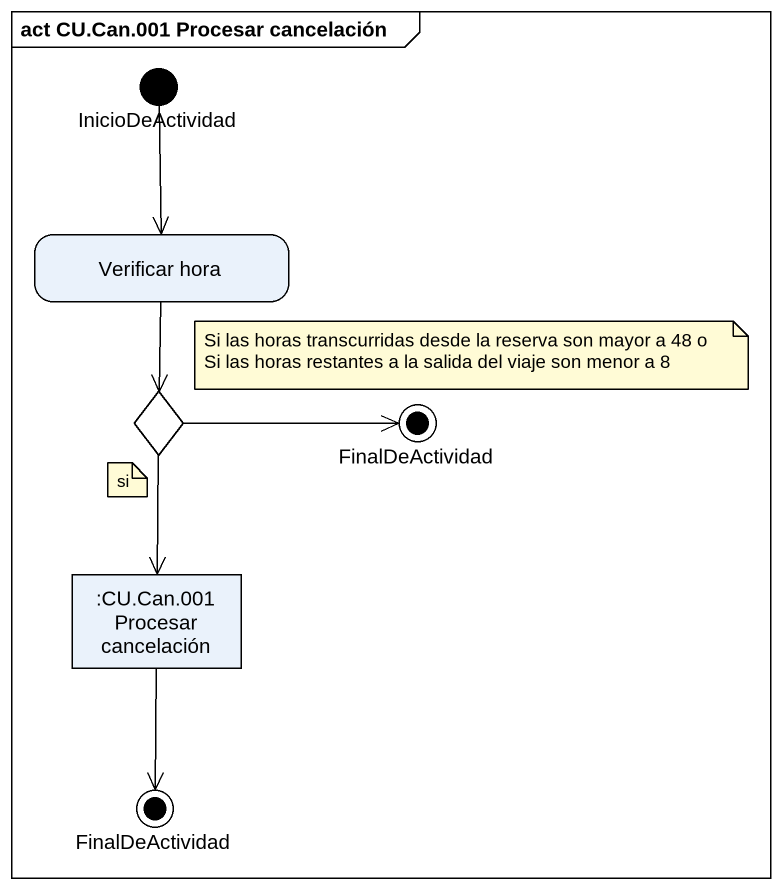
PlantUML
@startuml
mainframe act CU.Can.001 Procesar cancelación
hide empty description
state InicioDeActividad <<start>>
state "Verificar hora" as Verificar_hora
state choice1 <<choice>>
state FinalDeActividad <<end>>
state ":CU.Can.001 Procesar cancelación" as CU_Can_001_Procesar <<object>>
state "FinalDeActividad" as FinalDeActividad_2 <<end>>
InicioDeActividad --> Verificar_hora
Verificar_hora --> choice1
choice1 -right-> FinalDeActividad
choice1 --> CU_Can_001_Procesar
CU_Can_001_Procesar --> FinalDeActividad_2
note as N1
  Si las horas transcurridas desde la reserva son mayor a 48 o
  Si las horas restantes a la salida del viaje son menor a 8
end note
note as N2
  si
end note
@enduml
